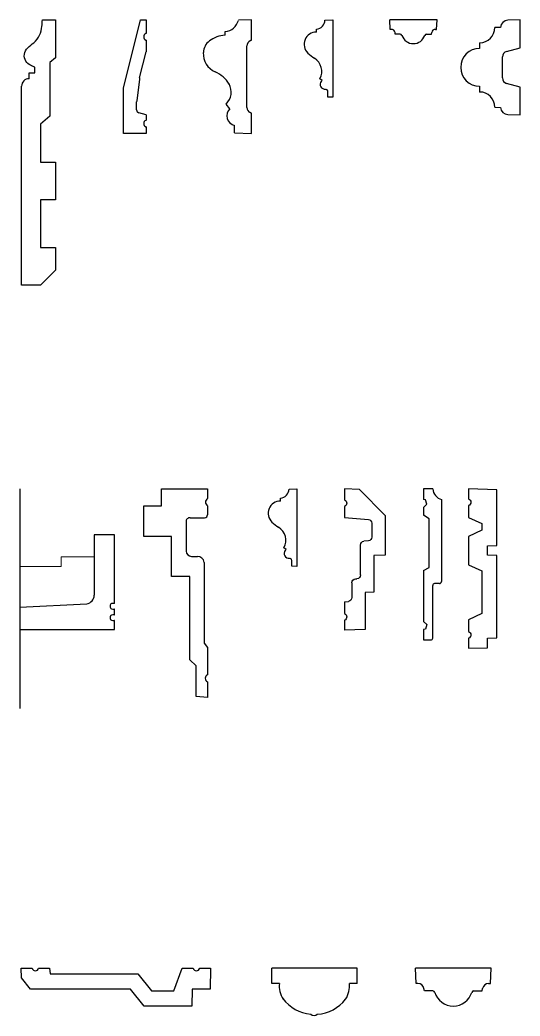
# Model space of a CAD drawing. Header units: millimetres. Extents: x 278 to 2271, y 377 to 1565.
# Drawn here: x 2007 to 2271, y 456 to 982 of the extents above; entities that cross this region are included whole.
import ezdxf

# ---------------------------------------------------------------- set-up
doc = ezdxf.new("R2010")
doc.units = ezdxf.units.MM
doc.layers.add('cornice', color=7, linetype='Continuous', lineweight=20)

# ---------------------------------------------------------------- blocks, each defined once
blk = doc.blocks.new('Р9900')
at = {"layer": 'cornice', "lineweight": 30}
for p, q in [((201777.8, -18711.63), (201777.8, -18717.13)), ((201782.7, -18711.63), (201777.8, -18711.63)), ((201778.8, -18717.37), (201777.8, -18717.13)), ((201779.42, -18719.7), (201778.8, -18717.37)), ((201787.22, -18717.15), (201787.22, -18760.52)), ((201777.8, -18721.33), (201779.42, -18719.7)), ((201777.8, -18721.33), (201777.8, -18725.52)), ((201780.77, -18727.46), (201777.8, -18725.52)), ((201780.77, -18753.02), (201780.77, -18727.46)), ((201777.8, -18754.65), (201780.77, -18753.02)), ((201777.8, -18754.65), (201777.8, -18781.6)), ((201782.58, -18790.3), (201782.58, -18762.52)), ((201786.22, -18761.52), (201783.58, -18761.52)), ((201777.8, -18781.6), (201779.42, -18783.22)), ((201778.8, -18785.55), (201777.8, -18785.8)), ((201777.8, -18785.8), (201777.8, -18791.3)), ((201779.42, -18783.22), (201778.8, -18785.55)), ((201777.8, -18791.3), (201781.58, -18791.3))]:
    blk.add_line(p, q, dxfattribs=at)
for centre, radius, start, end in [((201788.67, -18711.36), 5.98, 182.6014, 255.9857), ((201786.22, -18760.52), 1, 270, 0), ((201783.58, -18762.52), 1, 90, 180), ((201781.58, -18790.3), 1, 270, 0)]:
    blk.add_arc(centre, radius, start, end, dxfattribs=at)
blk = doc.blocks.new('Р7070')
at = {"layer": 'cornice', "color": 7, "linetype": 'Continuous', "lineweight": 30}
for p, q in [((198315.54, -18981.91), (198302.04, -18995.7)), ((198315.54, -18981.91), (198323.54, -18981.7)), ((198323.54, -18981.7), (198323.54, -18987.47)), ((198323.54, -18990.93), (198323.54, -18996.7)), ((198302.04, -18995.7), (198302.04, -19016.7)), ((198323.54, -18996.7), (198310.87, -18997.81)), ((198309.04, -18999.8), (198309.04, -19007.09)), ((198310.87, -19009.08), (198313.21, -19009.29)), ((198315.04, -19027.09), (198315.04, -19011.28)), ((198302.04, -19016.7), (198308.04, -19016.86)), ((198308.04, -19016.86), (198308.04, -19036.2)), ((198317.71, -19029.16), (198316.87, -19029.09)), ((198319.54, -19031.15), (198319.54, -19039.02)), ((198308.04, -19036.2), (198312.54, -19036.32)), ((198312.54, -19036.32), (198312.54, -19055.91)), ((198323.54, -19041.2), (198321.37, -19041.01)), ((198323.54, -19041.2), (198323.54, -19047.47)), ((198323.54, -19050.93), (198323.54, -19056.2)), ((198312.54, -19055.91), (198323.54, -19056.2))]:
    blk.add_line(p, q, dxfattribs=at)
for centre, radius, start, end in [((198324.04, -18989.2), 1.8, 106.1276, 253.8724), ((198311.04, -18999.8), 2, 95, 180), ((198311.04, -19007.09), 2, 180, 265), ((198313.04, -19011.28), 2, 0, 85), ((198317.04, -19027.09), 2, 180, 265), ((198317.54, -19031.15), 2, 0, 85), ((198321.54, -19039.02), 2, 180, 265), ((198324.04, -19049.2), 1.8, 106.1276, 253.8724)]:
    blk.add_arc(centre, radius, start, end, dxfattribs=at)
blk = doc.blocks.new('Р5051')
at = {"layer": 'cornice', "color": 7, "linetype": 'Continuous', "lineweight": 30}
for p, q in [((201714.81, -18558.92), (201729.81, -18558.53)), ((201714.81, -18588.4), (201714.81, -18558.92)), ((201729.81, -18558.53), (201729.81, -18563.8)), ((201729.81, -18567.26), (201729.81, -18573.53)), ((201729.81, -18573.53), (201722.81, -18576.79)), ((201722.81, -18576.79), (201722.81, -18580.26)), ((201722.81, -18580.26), (201729.81, -18583.53)), ((201729.81, -18583.53), (201729.81, -18598.53)), ((201719.81, -18588.53), (201714.81, -18588.4)), ((201719.81, -18593.53), (201719.81, -18588.53)), ((201714.81, -18593.66), (201719.81, -18593.53)), ((201714.81, -18637.13), (201714.81, -18593.66)), ((201729.81, -18598.53), (201722.81, -18601.79)), ((201722.81, -18601.79), (201722.81, -18624.26)), ((201722.81, -18624.26), (201729.81, -18627.53)), ((201729.81, -18627.53), (201729.81, -18633.8)), ((201719.81, -18637.26), (201714.81, -18637.13)), ((201719.81, -18642.26), (201719.81, -18637.26)), ((201729.81, -18637.26), (201729.81, -18642.53)), ((201729.81, -18642.53), (201719.81, -18642.26))]:
    blk.add_line(p, q, dxfattribs=at)
for centre in [(201730.31, -18565.53), (201730.31, -18635.53)]:
    blk.add_arc(centre, 1.8, 106.1276, 253.8724, dxfattribs=at)
blk = doc.blocks.new('PX120')
at = {"layer": 'cornice', "color": 7, "linetype": 'Continuous', "lineweight": 30}
for p, q in [((195299.73, -20808.41), (195307.73, -20808.06)), ((195299.73, -20809.39), (195299.73, -20808.41)), ((195307.73, -20848.06), (195307.73, -20808.06)), ((195295.73, -20812.8), (195297.07, -20812.56)), ((195295.73, -20817.35), (195295.73, -20812.8)), ((195295.73, -20838.77), (195295.73, -20843.33)), ((195295.73, -20843.33), (195297.07, -20843.56)), ((195299.73, -20846.73), (195299.73, -20847.71)), ((195299.73, -20847.71), (195307.73, -20848.06))]:
    blk.add_line(p, q, dxfattribs=at)
for centre, radius, start, end in [((195296.51, -20809.39), 3.22, 280, 0), ((195297.9, -20828.06), 10.17, 106.4767, 253.5233), ((195294.73, -20817.35), 1, 286.4767, 0), ((195294.73, -20838.77), 1, 0, 73.5233), ((195296.51, -20846.73), 3.22, 0, 80)]:
    blk.add_arc(centre, radius, start, end, dxfattribs=at)
blk = doc.blocks.new('С356')
at = {"layer": 'cornice', "color": 7, "linetype": 'Continuous', "lineweight": 30}
for p, q in [((246398.47, -20734.27), (246398.34, -20729.27)), ((246398.34, -20729.27), (246404.11, -20729.27)), ((246407.57, -20729.27), (246413.34, -20729.27)), ((246413.34, -20729.27), (246413.6, -20732.27)), ((246478.97, -20741.27), (246483.34, -20729.27)), ((246483.34, -20729.27), (246489.11, -20729.27)), ((246492.57, -20729.27), (246498.34, -20729.27)), ((246498.34, -20729.27), (246498.05, -20740.27)), ((246403.34, -20740.27), (246398.47, -20734.27)), ((246413.6, -20732.27), (246459.85, -20732.27)), ((246459.85, -20732.27), (246467.15, -20741.27)), ((246456.04, -20740.27), (246403.34, -20740.27)), ((246463.34, -20749.27), (246456.04, -20740.27)), ((246467.15, -20741.27), (246478.97, -20741.27)), ((246488.58, -20740.27), (246488.34, -20749.27)), ((246498.05, -20740.27), (246488.58, -20740.27)), ((246488.34, -20749.27), (246463.34, -20749.27))]:
    blk.add_line(p, q, dxfattribs=at)
for centre in [(246405.84, -20728.77), (246490.84, -20728.77)]:
    blk.add_arc(centre, 1.8, 196.1276, 343.8724, dxfattribs=at)
blk = doc.blocks.new('P4020')
at = {"layer": 'cornice', "color": 7, "linetype": 'Continuous', "lineweight": 30}
for p, q in [((242946.23, -20578.84), (242939.74, -20579.01)), ((242946.23, -20593.51), (242946.23, -20578.84)), ((242935.88, -20582.8), (242932.88, -20582.87)), ((242924.88, -20590.87), (242924.88, -20593.87)), ((242939.11, -20595.42), (242946.23, -20593.51)), ((242936.88, -20609.43), (242936.88, -20598.32)), ((242924.88, -20613.87), (242924.88, -20616.87)), ((242946.23, -20614.24), (242939.11, -20612.33)), ((242946.23, -20628.91), (242946.23, -20614.24)), ((242932.88, -20624.87), (242935.88, -20624.95)), ((242939.74, -20628.74), (242946.23, -20628.91))]:
    blk.add_line(p, q, dxfattribs=at)
for centre, radius, start, end in [((242939.84, -20582.97), 3.96, 91.5, 177.5108), ((242924.88, -20582.87), 8, 270, 0), ((242924.88, -20603.87), 10, 90, 270), ((242939.88, -20598.32), 3, 105, 180), ((242939.88, -20609.43), 3, 180, 255), ((242924.88, -20624.87), 8, 0, 90), ((242939.84, -20624.78), 3.96, 182.4892, 268.5)]:
    blk.add_arc(centre, radius, start, end, dxfattribs=at)
blk = doc.blocks.new('SX118')
at = {"layer": 'cornice', "color": 7, "linetype": 'Continuous', "lineweight": 30}
for p, q in [((243385.06, -20540.71), (243392.06, -20540.71)), ((243392.06, -20540.71), (243392.06, -20560.71)), ((243392.06, -20560.71), (243389.06, -20563.23)), ((243389.06, -20563.23), (243389.06, -20591.52)), ((243378.06, -20571.71), (243378.06, -20568.71)), ((243378.06, -20568.71), (243381.06, -20568.71)), ((243381.06, -20568.71), (243381.06, -20565.71)), ((243374.06, -20680.71), (243374.06, -20575.71)), ((243389.06, -20591.52), (243384.06, -20595.71)), ((243384.06, -20595.71), (243384.06, -20615.71)), ((243384.06, -20615.71), (243392.06, -20615.71)), ((243392.06, -20615.71), (243392.06, -20635.71)), ((243392.06, -20635.71), (243384.06, -20635.71)), ((243384.06, -20635.71), (243384.06, -20660.71)), ((243384.06, -20660.71), (243392.06, -20660.71)), ((243392.06, -20660.71), (243392.06, -20672.71)), ((243384.06, -20680.71), (243392.06, -20672.71)), ((243384.06, -20680.71), (243374.06, -20680.71))]:
    blk.add_line(p, q, dxfattribs=at)
blk.add_arc((243378.06, -20575.71), 4, 90, 180, dxfattribs=at)
at = {"layer": 'cornice', "color": 7, "linetype": 'Continuous', "lineweight": 30, "start_tangent": (-0.908826, 0.417176), "end_tangent": (0.054446, 0.998517)}
blk.add_spline([(243381.06, -20565.71), (243378.78, -20564.58), (243376.37, -20562.49), (243375.57, -20558.82), (243377.35, -20555.43), (243380.55, -20552.75), (243383.58, -20548.77), (243384.84, -20544.1), (243385.06, -20540.71)], degree=3, dxfattribs=at)
blk = doc.blocks.new('DX159-2300')
at = {"layer": 'cornice', "color": 7, "linetype": 'Continuous', "lineweight": 30}
for p, q in [((244234.75, -20509.08), (244243.75, -20473.08)), ((244243.75, -20473.08), (244246.75, -20473.08)), ((244246.75, -20473.08), (244246.75, -20480.28)), ((244246.75, -20480.28), (244246.63, -20480.32)), ((244246.75, -20483.75), (244246.63, -20483.71)), ((244246.75, -20483.75), (244246.75, -20489.95)), ((244243.3, -20503.72), (244246.75, -20489.95)), ((244243.17, -20504.45), (244241.79, -20515.63)), ((244234.75, -20533.08), (244234.75, -20509.08)), ((244241.75, -20520.59), (244241.75, -20516.36)), ((244246.75, -20523.08), (244242.86, -20522.04)), ((244246.75, -20526.05), (244246.63, -20526.09)), ((244246.75, -20523.08), (244246.75, -20526.05)), ((244246.75, -20529.52), (244246.63, -20529.48)), ((244246.75, -20529.52), (244246.75, -20533.08)), ((244246.75, -20533.08), (244234.75, -20533.08))]:
    blk.add_line(p, q, dxfattribs=at)
for centre, radius, start, end in [((244247.25, -20482.02), 1.8, 110, 250), ((244249.12, -20505.18), 6, 165.9638, 172.9819), ((244247.75, -20516.36), 6, 172.9819, 180), ((244243.25, -20520.59), 1.5, 180, 255), ((244247.25, -20527.78), 1.8, 110, 250)]:
    blk.add_arc(centre, radius, start, end, dxfattribs=at)
blk = doc.blocks.new('PX103')
at = {"layer": 'cornice', "color": 7, "linetype": 'Continuous', "lineweight": 30}
for p, q in [((141089.6, 25659.56), (141064.6, 25659.56)), ((141064.82, 25654.56), (141064.6, 25659.56)), ((141089.38, 25654.56), (141089.6, 25659.56)), ((141065.43, 25654.56), (141064.82, 25654.56)), ((141067.57, 25652.06), (141067.42, 25652.89)), ((141070.15, 25652.06), (141067.57, 25652.06)), ((141084.05, 25652.06), (141086.63, 25652.06)), ((141086.63, 25652.06), (141086.78, 25652.89)), ((141088.77, 25654.56), (141089.38, 25654.56))]:
    blk.add_line(p, q, dxfattribs=at)
for centre, radius, start, end in [((141065.43, 25652.53), 2.02, 10, 90), ((141070.15, 25651.06), 1, 18.5671, 90), ((141077.1, 25653.39), 6.34, 198.5671, 341.4329), ((141084.05, 25651.06), 1, 90, 161.4329), ((141088.77, 25652.53), 2.02, 90, 170)]:
    blk.add_arc(centre, radius, start, end, dxfattribs=at)
blk = doc.blocks.new('C355')
at = {"layer": 'cornice', "color": 7, "linetype": 'Continuous', "lineweight": 30}
for p, q in [((160744.62, 95539.36), (160744.62, 95548.19)), ((160744.62, 95548.19), (160768.9, 95548.19)), ((160768.9, 95548.19), (160768.9, 95543.1)), ((160735.31, 95523.12), (160735.31, 95539.36)), ((160735.31, 95539.36), (160744.62, 95539.36)), ((160768.9, 95539.28), (160768.9, 95534.54)), ((160757.61, 95531.04), (160757.61, 95515.44)), ((160759.65, 95532.99), (160767.37, 95532.99)), ((160749.86, 95523.12), (160735.31, 95523.12)), ((160749.86, 95502), (160749.86, 95523.12)), ((160760.39, 95512.62), (160763.57, 95512.62)), ((160767.08, 95509.45), (160767.08, 95466.78)), ((160759.52, 95502), (160749.86, 95502)), ((160759.52, 95458.12), (160759.52, 95502)), ((160767.08, 95466.78), (160768.9, 95464.51)), ((160768.9, 95464.51), (160768.9, 95450.15)), ((160762.84, 95454.79), (160759.52, 95458.12)), ((160762.84, 95438.61), (160762.84, 95454.79)), ((160768.9, 95446.41), (160768.9, 95438.19)), ((160768.9, 95438.19), (160762.84, 95438.61))]:
    blk.add_line(p, q, dxfattribs=at)
for centre, radius, start, end in [((160770.09, 95541.19), 2.25, 121.9136, 238.0864), ((160759.51, 95531.09), 1.91, 85.8134, 186.0504), ((160767.33, 95534.56), 1.57, 271.5279, 359.1271), ((160760.42, 95515.42), 2.8, 179.5342, 269.409), ((160763.66, 95509.19), 3.43, 4.3748, 91.4647), ((160769.69, 95448.28), 2.03, 112.9975, 247.0025)]:
    blk.add_arc(centre, radius, start, end, dxfattribs=at)
blk = doc.blocks.new('С361')
at = {"layer": 'cornice', "color": 7, "linetype": 'Continuous', "lineweight": 30}
for p, q in [((137878.04, 24607.22), (137867.24, 24607.22)), ((137867.24, 24607.22), (137867.24, 24575.25)), ((137878.04, 24571.25), (137878.04, 24607.22)), ((137828.04, 24568.96), (137863.32, 24570.8)), ((137828.04, 24568.91), (137828.04, 24557.22)), ((137878.04, 24565.23), (137878.04, 24567.71)), ((137878.04, 24557.22), (137878.04, 24561.69)), ((137828.04, 24557.22), (137878.04, 24557.22))]:
    blk.add_line(p, q, dxfattribs=at)
at = {"layer": 'cornice', "color": 7, "linetype": 'Continuous', "lineweight": 13}
for p, q in [((137867.24, 24595.55), (137849.85, 24595.55)), ((137849.85, 24595.55), (137849.85, 24590.38)), ((137849.85, 24590.38), (137828.04, 24590.38)), ((137828.04, 24568.91), (137828.04, 24590.38))]:
    blk.add_line(p, q, dxfattribs=at)
at = {"layer": 'cornice', "color": 7, "linetype": 'Continuous', "lineweight": 30}
for centre, radius, start, end in [((137862.78, 24575.23), 4.46, 276.9853, 0.2047), ((137877.86, 24560.84), 10.14, 90.4854, 98.6317), ((137877.76, 24571.26), 0.282, 268.9779, 1.3711), ((137877.86, 24578.12), 10.14, 261.3683, 269.5146), ((137877.86, 24554.82), 10.14, 90.4854, 98.6317), ((137877.76, 24567.71), 0.282, 358.6289, 91.0221), ((137877.76, 24565.23), 0.282, 268.9779, 1.3711), ((137877.86, 24572.1), 10.14, 261.3683, 269.5146), ((137877.76, 24561.68), 0.282, 358.6289, 91.0221)]:
    blk.add_arc(centre, radius, start, end, dxfattribs=at)
for centre in [(137876.45, 24569.48), (137876.45, 24563.46)]:
    blk.add_ellipse(centre, major_axis=(0, 1.39), ratio=0.589681, start_param=0.139811, end_param=3.001782, dxfattribs=at)
blk = doc.blocks.new('P8030')
at = {"layer": 'cornice', "color": 7, "linetype": 'Continuous', "lineweight": 30}
for p, q in [((144321.63, 28853.16), (144325.73, 28853.29)), ((144325.73, 28853.29), (144325.73, 28812.46)), ((144317.13, 28846.87), (144317.13, 28848.37)), ((144320.13, 28821.37), (144318.93, 28822.26)), ((144323.13, 28812.54), (144323.13, 28815.62)), ((144325.73, 28812.46), (144323.13, 28812.54))]:
    blk.add_line(p, q, dxfattribs=at)
for centre, radius, start, end in [((144316.48, 28853.49), 5.16, 277.222, 356.2834), ((144317.06, 28840.44), 6.44, 89.3872, 225.8776), ((144326.65, 28850.32), 20.21, 225.8776, 238.4998), ((144311.86, 28826.2), 8.09, 330.8808, 58.4998), ((144321.55, 28819.29), 2.52, 124.3593, 261.1916), ((144325.88, 28840.93), 24.59, 258.9491, 261.601), ((144322.14, 28815.64), 0.986, 359.3126, 81.601)]:
    blk.add_arc(centre, radius, start, end, dxfattribs=at)
blk = doc.blocks.new('P2020')
at = {"layer": 'cornice', "color": 7, "linetype": 'Continuous', "lineweight": 30}
for p, q in [((142788.75, 50803.98), (142743.75, 50803.98)), ((142743.75, 50795.98), (142743.75, 50803.98)), ((142788.75, 50795.98), (142788.75, 50803.98)), ((142747.75, 50795.98), (142743.75, 50795.98)), ((142745.08, 50795.98), (142744.1, 50795.98)), ((142788.75, 50795.98), (142784.75, 50795.98))]:
    blk.add_line(p, q, dxfattribs=at)
for centre, radius, start, end in [((142760.77, 50794.67), 13.08, 174.2606, 212.7169), ((142771.73, 50794.67), 13.08, 327.2831, 5.7394), ((142766.28, 50800.61), 20.98, 217.1602, 264.663), ((142766.28, 50800.61), 20.98, 274.1416, 321.6876), ((142766.08, 50781.43), 2.45, 224.433, 314.3716)]:
    blk.add_arc(centre, radius, start, end, dxfattribs=at)
blk = doc.blocks.new('P8020')
at = {"layer": 'cornice', "color": 7, "linetype": 'Continuous', "lineweight": 30}
for p, q in [((140283.89, 25281.74), (140276.89, 25281.52)), ((140283.89, 25271.09), (140283.89, 25281.74)), ((140269.89, 25273.7), (140269.89, 25275.7)), ((140281.39, 25235.56), (140281.39, 25268)), ((140283.66, 25270.97), (140283.12, 25270.72)), ((140272.39, 25234.86), (140270.43, 25237.36)), ((140283.66, 25232.59), (140283.12, 25232.84)), ((140283.89, 25221.83), (140283.89, 25232.47)), ((140274.89, 25222.11), (140274.89, 25226.11)), ((140274.89, 25222.11), (140283.89, 25221.83))]:
    blk.add_line(p, q, dxfattribs=at)
for centre, radius, start, end in [((140269.62, 25283.15), 7.45, 272.0998, 347.3333), ((140271.43, 25256.67), 17.11, 95.1684, 125.2218), ((140266.43, 25264.25), 8.03, 127.2349, 178.4593), ((140284.39, 25268), 3, 115, 180), ((140282.39, 25273.69), 3, 295, 300), ((140269.04, 25263.98), 10.66, 177.3844, 245.4922), ((140259.06, 25240.36), 14.99, 30.3295, 68.2067), ((140264.49, 25243.64), 8.64, 313.3759, 29.7709), ((140275.95, 25231.14), 5.15, 133.8221, 258.0574), ((140284.39, 25235.56), 3, 180, 245), ((140282.39, 25229.87), 3, 60, 65)]:
    blk.add_arc(centre, radius, start, end, dxfattribs=at)

msp = doc.modelspace()

# ---------------------------------------------------------------- linework, layer by layer
at = {"color": 0}
msp.add_line((2007.12, 734.48), (2007.12, 618.72), dxfattribs=at)

# ---------------------------------------------------------------- block references
for name, p in [('SX118', (-241366.07, 21522.63)), ('DX159-2300', (-242173, 21455)), ('P8020', (-138154.45, -24299.82)), ('P8030', (-142153.48, -27871.37)), ('PX103', (-138862.3, -24677.64)), ('P4020', (-240675.09, 21560.75)), ('C355', (-158662.74, -94813.71)), ('P8030', (-142172.44, -28118.81)), ('Р9900', (-199557.58, 19446.1)), ('С361', (-135820.92, -23896.88)), ('С356', (-244390.55, 21210.9)), ('P2020', (-140603.68, -50322.34))]:
    msp.add_blockref(name, p, dxfattribs=at)
at = {"color": 0, "xscale": -1}
for name, p in [('Р7070', (200501.92, 19716.18)), ('Р5051', (203973.69, 19293))]:
    msp.add_blockref(name, p, dxfattribs=at)
at = {"color": 0, "rotation": 90}
msp.add_blockref('PX120', (-18592.18, -194826.1), dxfattribs=at)

doc.saveas('drawing.dxf')
